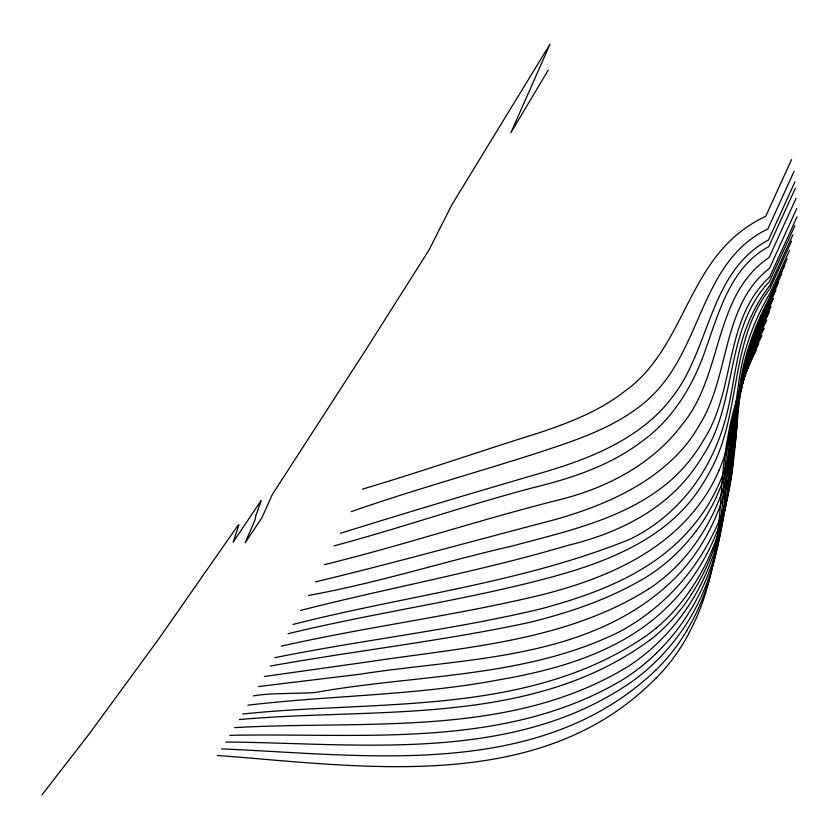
<?xml version="1.0" encoding="UTF-8"?>
<svg xmlns="http://www.w3.org/2000/svg" width="839" height="839" viewBox="0 0 839 839"><rect width="100%" height="100%" fill="white"/><g stroke="black" fill="none" stroke-linecap="round" stroke-linejoin="round"><path stroke-width="1.26" d="M737.512 411.12C735.866 475.283 716.202 542.288 666.68 585.968A212.152 200.815 33 0 1 663.471 588.842C579.864 660.576 461.786 658.196 359.249 674.325L258.611 686.533M737.554 409.631L737.691 408.215M737.796 408.257C740.795 374.876 752.038 342.952 764.948 312.255L778.749 281.946M258.003 509.588L258.37 508.539A53.329 2.559 -65.1 0 1 259.22 506.169L259.817 504.575M260.006 504.05L261.065 500.6L233.158 542.235L238.916 524.774L237.437 526.147L158.875 638.72L89.752 733.213L41.95 794.911M256.566 513.531L256.325 514.139A32.962 1.584 -65.1 0 0 255.885 515.303L255.161 519.635L245.187 542.833L261.946 517.642L272.339 494.496L366.014 349.559L429.012 249.991L451.896 204.737L550.059 44.089L510.867 132.74L548.255 70.046M719.138 470.029C732.185 440.255 735.048 407.576 739.736 375.788C744.382 346.727 754.985 318.757 769.919 293.44L789.635 250.137M773.6 298.401C749.248 348.563 733.999 402.909 733.276 458.902C729.647 511.329 709.563 563.158 672.847 601.301A225.848 213.777 33 0 1 668.61 605.643C623.587 650.959 559.802 669.375 498.534 679.926C415.787 695.552 331.279 695.29 247.862 705.2M771.02 306.654C750.737 350.041 734.828 396.291 733.223 444.576C731.031 493.353 721.016 543.043 693.979 584.5A230.075 217.773 33 0 1 691.472 588.338L689.763 590.876M769.342 312.024C748.01 356.523 733.213 404.576 731.671 454.182C729.322 503.222 718.373 552.953 691.263 594.557M766.794 320.194C741.791 369.632 730.192 424.503 728.367 479.635C725.043 529.43 709.941 579.33 679.055 619.109A230.589 218.266 33 0 1 676.192 622.758A227.631 215.466 33 0 1 673.256 626.334L669.228 631.012A225.481 213.431 33 0 1 666.103 634.431L659.643 641.069A224.474 212.477 33 0 1 656.297 644.279A226.719 214.606 33 0 1 647.047 652.459A223.164 211.239 33 0 1 637.304 660.073A223.059 211.134 33 0 1 628.401 666.25C510.416 738.456 366.328 719.977 234.584 727.644M791.544 159.609L765.703 216.357A136.694 129.384 33 0 0 739.379 232.76L738.54 233.368A145.283 137.523 33 0 0 736.16 235.35C686.113 277.761 679.317 352.485 624.719 391.257C599.34 411.257 568.727 422.919 538.386 433.039C479.656 451.372 421.524 471.591 362.542 489.127M794.124 171.261L767.832 228.995C704.571 259.104 702.128 338.526 660.02 387.125A144.728 136.988 33 0 1 642.664 404.146C611.547 429.19 572.722 441.304 535.366 453.626C474.098 473.259 412.001 490.322 351.279 511.633M794.973 181.79L768.472 240.006C708.504 272.014 710.602 350.083 671.053 398.693A156.264 147.916 33 0 1 660.314 411.173L658.762 412.736A162.735 154.04 33 0 1 655.605 415.798C623.503 445.74 581.301 461.366 539.813 473.395C473.175 492.787 406.632 512.587 340.393 533.31M795.382 188.167L768.734 246.697C730.989 266.823 719.17 311.332 705.882 348.667C693.591 384.765 673.172 419.175 641.625 441.608C609.366 466.19 570.132 478.712 531.213 488.183C465.016 505.739 400.213 528.171 334.037 545.864M796.075 198.329L769.143 257.468C712.804 295.16 723.449 375.085 682.338 424.356A174.701 165.356 33 0 1 680.23 427.114C650.833 464.974 606.303 487.973 560.504 499.478C481.292 519.299 403.748 545.193 324.441 564.637M796.788 208.439L769.552 268.239C721.183 306.036 730.224 375.736 699.663 424.649A171.943 162.756 33 0 1 696.653 429.757A158.54 150.066 33 0 1 683.386 447.942A164.392 155.603 33 0 1 680.23 451.497L679.422 452.368A168.796 159.767 33 0 1 676.958 454.958A175.592 166.206 33 0 1 674.441 457.507C641.825 489.41 598.49 507.155 555.282 519.54C475.388 540.368 395.798 562.529 315.527 581.878M797.05 216.84L769.646 277.038C723.575 319.323 736.076 389.82 703.627 439.993A179.064 169.488 33 0 1 701.761 443.139L700.471 445.205A184.108 174.26 33 0 1 698.499 448.288L697.136 450.312A183.426 173.621 33 0 1 695.049 453.312L693.612 455.294A181.318 171.628 33 0 1 689.899 460.139L688.368 462.037A177.826 168.324 33 0 1 684.414 466.683L682.778 468.498A173.82 164.538 33 0 1 667.813 482.865C623.702 519.404 565.968 531.475 512.084 546.063C443.946 561.564 377.277 583.095 308.437 595.438M794.879 225.701L769.436 281.579C724.319 329.108 738.068 402.017 703.302 455.074A184.171 174.334 33 0 1 699.317 461.45L697.209 464.575A184.475 174.617 33 0 1 695.038 467.659C665.579 510.091 617.053 533.614 568.024 545.329C479.971 571.506 389.432 587.657 300.519 610.446M769.615 285.963L792.939 234.731M791.576 241.108L769.741 289.056C729.49 341.169 741.435 411.697 711.766 468.11A189.446 179.315 33 0 1 709.951 471.591L708.693 473.888A190.065 179.903 33 0 1 705.4 479.551A189.604 179.473 33 0 1 703.323 482.897C668.987 540.169 603.052 563.766 541.784 579.676C458.042 601.406 372.086 613.246 288.029 633.739M787.15 258.873L769.258 298.17C755.582 324.315 744.99 352.349 740.543 381.619C736.243 412.337 734.429 443.821 723.354 473.123A205.293 194.312 33 0 1 721.918 476.951A192.676 182.378 33 0 1 699.537 517.506A199.892 189.205 33 0 1 697.02 520.778L693.58 525.067A204.821 193.872 33 0 1 690.917 528.224C653.329 572.46 596.928 593.666 542.424 608.464C454.256 629.848 363.759 639.643 274.888 657.682M784.79 265.334L768.052 302.082C749.154 338.725 738.666 379.165 736.149 420.276C732.206 459.782 720.25 499.373 695.909 531.255M781.759 273.671L766.5 307.168C746.679 347.482 737.25 391.771 734.87 436.427C729.982 478.964 714.734 520.988 687.256 554.212A190.075 179.924 33 0 1 648.62 589.062M776.012 290L763.668 317.1L753.674 344.389L745.703 369.412L740.732 390.68A213.295 201.895 33 0 0 739.998 394.991C734.377 442.006 735.436 491.591 712.689 534.653C692.647 575.68 659.643 610.352 619.308 631.851C525.151 678.363 417.077 674.252 315.831 692.385A192.939 182.619 33 0 1 307.158 692.962L272.486 693.884A182.22 172.477 33 0 0 253.21 695.898M764.266 328.322C736.181 381.881 728.378 442.426 725.106 501.953C720.418 556.121 698.918 609.408 660.817 648.694A228.271 216.074 33 0 1 656.444 653.109M761.906 335.747C736.443 385.028 727.329 440.475 724.718 495.346C721.697 544.637 708.819 594.557 678.992 634.683A231.69 219.304 33 0 1 676.192 638.448A233.368 220.898 33 0 1 666.302 650.508A232.351 219.933 33 0 1 658.856 658.489L654.42 662.873A230.725 218.392 33 0 1 649.858 667.131A226.897 214.763 33 0 1 646.345 670.225A232.466 220.038 33 0 1 637.902 677.157A230.62 218.297 33 0 1 632.91 680.932C514.338 763.993 361.84 743.155 225.796 742.022M758.855 343.55C736.715 387.02 726.616 435.504 723.795 483.935C721.037 532.996 714.073 583.451 689.06 626.67A227.348 215.203 33 0 1 686.701 630.75M756.296 350.262C734.387 392.904 724.728 440.601 721.603 488.13C718.74 535.439 713.643 583.986 692.102 626.953A237.479 224.789 33 0 1 689.962 631.201L688.494 634.001M655.867 678.227C541.145 795.047 363.707 766.427 217.343 755.457M650.298 639.748C532.356 726.952 376.91 707.214 239.43 719.537M293.052 624.426C405.09 595.784 521.732 583.011 629.502 539.425A177.386 167.905 33 0 0 658.206 521.9A186.331 176.379 33 0 0 663.292 517.862A191.911 181.654 33 0 0 671.127 511.024L672.081 510.133A192.55 182.262 33 0 0 674.892 507.427C698.709 484.218 715.405 454.298 724.497 422.416C734.44 389.128 734.796 353.376 749.028 321.306A172.991 163.752 33 0 1 769.531 285.9M281.275 646.145C367.849 626.597 456.164 615.574 542.434 594.673C598.752 580.315 656.35 557.159 694.115 510.972A196.735 186.216 33 0 0 696.653 507.836A191.229 181.004 33 0 0 699.107 504.648A183.301 173.505 33 0 0 719.18 470.05M270.2 666.072C356.166 650.634 443.139 640.87 528.58 622.632C570.709 612.313 612.585 598.144 649.533 575.04A194.879 184.465 33 0 0 666.281 562.602A202.535 191.712 33 0 0 678.594 551.296L683.418 546.262A205.838 194.837 33 0 0 686.229 543.158L688.053 541.05A207.663 196.567 33 0 0 690.749 537.841A209.194 198.014 33 0 0 693.371 534.579A209.31 198.13 33 0 0 695.909 531.255M264.327 676.486L368.646 661.803C462.153 647.561 562.036 641.898 644.971 591.254A205.817 194.816 33 0 0 648.547 588.968M242.691 714.02C378.19 699.663 529.965 716.852 647.729 634.756A221.989 210.117 33 0 0 656.098 628.086M229.917 735.331C360.623 732.573 502.876 750.035 620.965 680.744A216.493 204.926 33 0 0 656.465 653.12M221.496 748.912C365.584 754.785 535.901 780.532 652.406 673.339A230.798 218.455 33 0 0 655.804 670.088M686.742 630.781A216.441 204.873 33 0 1 655.846 670.12M688.557 634.043A212.466 201.108 33 0 1 655.941 678.3M691.326 594.599A206.384 195.351 33 0 1 650.403 639.874M689.742 590.866A208.114 196.997 33 0 1 656.171 628.17M257.846 510.049A39.391 1.888 -65.1 0 1 256.724 513.164"/></g></svg>
